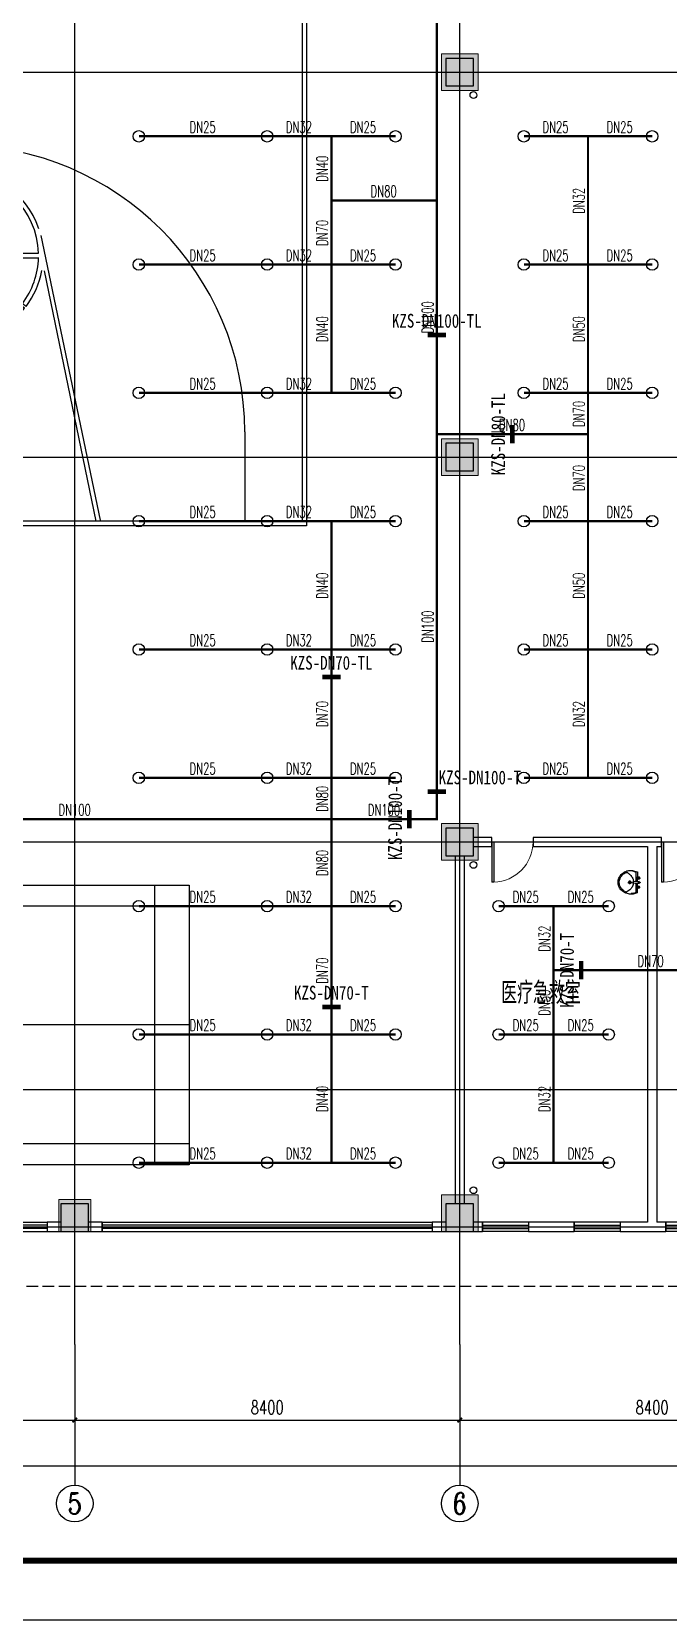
# Model space of a CAD drawing. Extents: x 817814 to 953178, y -139555 to 106956.
# Drawn here: x 890356 to 904244, y -139555 to -104890 of the extents above; entities that cross this region are included whole.
import ezdxf
from ezdxf.enums import TextEntityAlignment as Align

# ---------------------------------------------------------------- set-up
doc = ezdxf.new("R2010")
doc.units = 0
doc.header["$LTSCALE"] = 1000
doc.header["$MEASUREMENT"] = 0
doc.linetypes.add('__DASH', pattern=[0.35, 0.25, -0.1])
doc.linetypes.add('DOTE', pattern=[2.42, 2, -0.2, 0.02, -0.2])
doc.layers.add('15101', color=5, linetype='Continuous', lineweight=18)
for name, color, linetype in [('A-Roof-Drng', 8, 'Continuous'), ('AXIS', 3, 'Continuous'), ('AXIS_TEXT', 7, 'Continuous'), ('BTTK', 7, 'Continuous'), ('COLUMN', 2, 'Continuous'), ('DOTE', 8, 'Continuous'), ('P-SPRN-IDEN', 4, 'Continuous'), ('P-SPRN-NAZL', 3, 'Continuous'), ('P-SPRN-PIPE', 6, 'Continuous'), ('PUB_DIM', 3, 'Continuous'), ('PUB_HATCH', 8, 'Continuous'), ('PUB_TEXT', 7, 'Continuous'), ('PUB_TITLE', 4, 'Continuous'), ('WALL', 2, 'Continuous'), ('WINDOW', 4, 'Continuous'), ('体育场地', 136, 'Continuous'), ('体育设施', 7, 'Continuous'), ('家具', 8, 'Continuous'), ('抗震支吊架', 2, 'Continuous'), ('散水', 151, '__DASH'), ('面积线', 3, 'Continuous')]:
    doc.layers.add(name, color=color, linetype=linetype)
doc.layers.add('建筑底图', color=6, linetype='Continuous', plot=False)
doc.styles.add('_TCH_AXIS', font='COMPLEX', dxfattribs={"bigfont": 'GBCBIG'})
doc.styles.add('_TCH_DIM_T3', font='SIMPLEX', dxfattribs={"width": 0.705882, "bigfont": 'GBCBIG'})
doc.styles.add('_TWT_PIPEDN', font='simplex.shx', dxfattribs={"width": 0.8, "height": 3.5, "bigfont": 'gbcbig.shx'})
doc.styles.add('COMPLEX', font='COMPLEX')
doc.styles.add('HZ(TK)', font='geniso.shx', dxfattribs={"width": 0.9, "bigfont": 'hztxt.shx'})
doc.styles.add('kzcad', font='', dxfattribs={"width": 0.8})
doc.styles.get("Standard").update_dxf_attribs({"font": 'GBENOR', "bigfont": 'GBCBIG'})
doc.styles.get('kzcad').set_extended_font_data('SimSun')
doc.dimstyles.new('_TCH_ARCH&&100', dxfattribs={"dimtxt": 297.5, "dimasz": 100, "dimexe": 250, "dimexo": 300, "dimgap": 126.25, "dimtad": 1, "dimdec": 0, "dimzin": 0, "dimdsep": 46, "dimtxsty": '_TCH_DIM_T3', "dimblk": 'ARCHTICK', "dimcen": 0.09, "dimclrt": 7, "dimazin": 2, "dimtfac": 1, "dimtdec": 0, "dimtix": 1, "dimtmove": 2, "dimatfit": 3, "dimfxl": 100, "dimtolj": 1, "dimtzin": 0, "dimarcsym": 0})

# ---------------------------------------------------------------- blocks, each defined once
blk = doc.blocks.new('HSDZHSHYAEJ')
at = {"layer": 'DOTE', "color": 0, "linetype": 'DOTE', "ltscale": 3}
blk.add_line((9324584, 5282425), (9317920, 5282425), dxfattribs=at)
at = {"layer": '体育场地', "color": 0}
for p, q in [((9318746, 5289125), (9318746, 5275725)), ((9321336, 5289125), (9321336, 5275725)), ((9323926, 5289125), (9323926, 5275725)), ((9324386, 5288375), (9318286, 5288375)), ((9324386, 5284405), (9318286, 5284405)), ((9324386, 5280445), (9318286, 5280445)), ((9324386, 5276475), (9318286, 5276475))]:
    blk.add_line(p, q, dxfattribs=at)
blk.add_lwpolyline([(9318286, 5275725), (9318286, 5289125), (9324386, 5289125), (9324386, 5275725)], close=True, dxfattribs=at)
blk = doc.blocks.new('zhuzi')
at = {"layer": '15101'}
h = blk.add_hatch(color=256, dxfattribs=at)
h.dxf.hatch_style = 1
h.paths.add_polyline_path([(50957, 5262), (51657, 5262), (51657, 5962), (50957, 5962)])
h.paths.add_polyline_path([(42757, 5162), (43557, 5162), (43557, 5962), (42757, 5962)])
h.paths.add_polyline_path([(34407, 5262), (35107, 5262), (35107, 5962), (34407, 5962)])
h.paths.add_polyline_path([(26007, 5262), (26707, 5262), (26707, 5962), (26007, 5962)])
h.paths.add_polyline_path([(17857, 5162), (18657, 5162), (18657, 5962), (17857, 5962)])
h.paths.add_polyline_path([(59457, 2362), (60057, 2362), (60057, 2962), (59457, 2962)])
h.paths.add_polyline_path([(51057, 2362), (51657, 2362), (51657, 2962), (51057, 2962)])
h.paths.add_polyline_path([(17857, 2362), (18457, 2362), (18457, 2962), (17857, 2962)])
h.paths.add_polyline_path([(9457, 2362), (10057, 2362), (10057, 2962), (9457, 2962)])
h.paths.add_polyline_path([(59457, -2838), (60057, -2838), (60057, -2238), (59457, -2238)])
h.paths.add_polyline_path([(50957, -2888), (51657, -2888), (51657, -2188), (50957, -2188)])
h.paths.add_polyline_path([(42757, -2938), (43557, -2938), (43557, -2138), (42757, -2138)])
h.paths.add_polyline_path([(17857, -2938), (18657, -2938), (18657, -2138), (17857, -2138)])
h.paths.add_polyline_path([(9457, -2838), (10057, -2838), (10057, -2238), (9457, -2238)])
h.paths.add_polyline_path([(59457, -11238), (60057, -11238), (60057, -10638), (59457, -10638)])
h.paths.add_polyline_path([(50957, -11288), (51657, -11288), (51657, -10588), (50957, -10588)])
h.paths.add_polyline_path([(42757, -11338), (43557, -11338), (43557, -10538), (42757, -10538)])
h.paths.add_polyline_path([(17857, -11338), (18657, -11338), (18657, -10538), (17857, -10538)])
h.paths.add_polyline_path([(9457, -11238), (10057, -11238), (10057, -10638), (9457, -10638)])
h.paths.add_polyline_path([(5257, -11238), (5857, -11238), (5857, -10638), (5257, -10638)])
h.paths.add_polyline_path([(59457, -19638), (60057, -19638), (60057, -19038), (59457, -19038)])
h.paths.add_polyline_path([(50957, -19688), (51657, -19688), (51657, -18988), (50957, -18988)])
h.paths.add_polyline_path([(42757, -19738), (43557, -19738), (43557, -18938), (42757, -18938)])
h.paths.add_polyline_path([(17857, -19738), (18657, -19738), (18657, -18938), (17857, -18938)])
h.paths.add_polyline_path([(9457, -19638), (10057, -19638), (10057, -19038), (9457, -19038)])
h.paths.add_polyline_path([(5257, -19638), (5857, -19638), (5857, -19038), (5257, -19038)])
h.paths.add_polyline_path([(59457, -28038), (60057, -28038), (60057, -27438), (59457, -27438)])
h.paths.add_polyline_path([(50957, -28088), (51657, -28088), (51657, -27388), (50957, -27388)])
h.paths.add_polyline_path([(42757, -28138), (43557, -28138), (43557, -27338), (42757, -27338)])
h.paths.add_polyline_path([(17857, -28138), (18657, -28138), (18657, -27338), (17857, -27338)])
h.paths.add_polyline_path([(9457, -28038), (10057, -28038), (10057, -27438), (9457, -27438)])
h.paths.add_polyline_path([(5257, -28038), (5857, -28038), (5857, -27438), (5257, -27438)])
h.paths.add_polyline_path([(59457, -36438), (60057, -36438), (60057, -35838), (59457, -35838)])
h.paths.add_polyline_path([(50957, -36488), (51657, -36488), (51657, -35788), (50957, -35788)])
h.paths.add_polyline_path([(42757, -36538), (43557, -36538), (43557, -35738), (42757, -35738)])
h.paths.add_polyline_path([(17857, -36538), (18657, -36538), (18657, -35738), (17857, -35738)])
h.paths.add_polyline_path([(9457, -36438), (10057, -36438), (10057, -35838), (9457, -35838)])
h.paths.add_polyline_path([(5257, -36438), (5857, -36438), (5857, -35838), (5257, -35838)])
h.paths.add_polyline_path([(59457, -44838), (60057, -44838), (60057, -44238), (59457, -44238)])
h.paths.add_polyline_path([(50957, -44888), (51657, -44888), (51657, -44188), (50957, -44188)])
h.paths.add_polyline_path([(42757, -44938), (43557, -44938), (43557, -44138), (42757, -44138)])
h.paths.add_polyline_path([(17857, -44938), (18657, -44938), (18657, -44138), (17857, -44138)])
h.paths.add_polyline_path([(9457, -44838), (10057, -44838), (10057, -44238), (9457, -44238)])
h.paths.add_polyline_path([(59457, -50038), (60057, -50038), (60057, -49438), (59457, -49438)])
h.paths.add_polyline_path([(51057, -50038), (51657, -50038), (51657, -49438), (51057, -49438)])
h.paths.add_polyline_path([(17857, -50038), (18457, -50038), (18457, -49438), (17857, -49438)])
h.paths.add_polyline_path([(9457, -50038), (10057, -50038), (10057, -49438), (9457, -49438)])
h.paths.add_polyline_path([(50957, -53038), (51657, -53038), (51657, -52338), (50957, -52338)])
h.paths.add_polyline_path([(42757, -53038), (43557, -53038), (43557, -52238), (42757, -52238)])
h.paths.add_polyline_path([(34407, -53038), (35107, -53038), (35107, -52338), (34407, -52338)])
h.paths.add_polyline_path([(26007, -53038), (26707, -53038), (26707, -52338), (26007, -52338)])
h.paths.add_polyline_path([(17857, -53038), (18657, -53038), (18657, -52238), (17857, -52238)])
at = {"layer": '15101', "linetype": 'Continuous'}
for points in [[(42757, -28138), (43557, -28138), (43557, -27338), (42757, -27338)], [(42757, -36538), (43557, -36538), (43557, -35738), (42757, -35738)], [(42757, -44938), (43557, -44938), (43557, -44138), (42757, -44138)], [(34407, -53038), (35107, -53038), (35107, -52338), (34407, -52338)], [(42757, -53038), (43557, -53038), (43557, -52238), (42757, -52238)]]:
    blk.add_lwpolyline(points, close=True, dxfattribs=at)
blk = doc.blocks.new('A$Cd0cbd1ce')
at = {"layer": '体育设施', "color": 0, "linetype": 'DOTE'}
blk.add_line((7600, 0), (7600, 30000), dxfattribs=at)
at = {"layer": '体育设施', "color": 0}
for p, q in [((100, 29000), (15100, 29000)), ((100, 1000), (100, 29000)), ((1350, 27050), (1350, 29000)), ((5801, 22767), (4502, 28980)), ((5730, 23537), (4600, 29000)), ((9399, 22767), (10698, 28980)), ((9470, 23537), (10600, 29000)), ((13850, 27050), (13850, 29000)), ((15100, 29000), (15100, 1000)), ((7570, 25050), (7570, 24950)), ((7620, 25050), (7620, 24950)), ((6727, 24832), (6774, 24743)), ((6772, 24854), (6815, 24764)), ((8381, 24878), (8334, 24788)), ((8426, 24856), (8380, 24767)), ((6089, 24269), (6169, 24208)), ((6119, 24309), (6199, 24249)), ((9046, 24354), (8966, 24293)), ((9077, 24315), (8997, 24254)), ((9077, 24315), (8997, 24254)), ((5851, 23250), (9349, 23250)), ((5851, 23150), (9349, 23150)), ((9400, 15050), (5802, 15050)), ((9400, 14950), (5802, 14950)), ((5801, 7233), (4502, 1020)), ((9399, 7233), (10698, 1020)), ((5851, 6850), (9349, 6850)), ((5851, 6750), (9349, 6750)), ((5730, 6463), (4600, 1000)), ((9470, 6463), (10600, 1000)), ((6089, 5731), (6169, 5792)), ((6119, 5691), (6199, 5751)), ((9046, 5646), (8966, 5707)), ((9077, 5685), (8997, 5746)), ((6727, 5168), (6774, 5257)), ((6772, 5146), (6815, 5236)), ((8381, 5122), (8334, 5212)), ((8426, 5144), (8380, 5233)), ((7570, 4950), (7570, 5050)), ((7620, 4950), (7620, 5050)), ((1350, 2950), (1350, 1000)), ((13850, 2950), (13850, 1000)), ((15100, 1000), (100, 1000))]:
    blk.add_line(p, q, dxfattribs=at)
blk.add_lwpolyline([(15200, 29100), (15200, 900), (0, 900), (0, 29100)], close=True, dxfattribs=at)
for radius in [1900, 1800]:
    blk.add_circle((7600, 15000), radius, dxfattribs=at)
for centre, radius, start, end in [((7600, 27050), 6250, 180, 0), ((7600, 23200), 1850, 90.9183, 116.5905), ((7600, 23200), 1850, 65.0429, 89.3697), ((7600, 23200), 1850, 118.1392, 143.1811), ((7600, 23200), 1750, 118.1519, 143.172), ((7600, 23200), 1750, 90.9745, 116.6429), ((7600, 23200), 1750, 65.1845, 89.3424), ((7600, 23200), 1750, 38.6618, 63.5374), ((7600, 23200), 1850, 38.5966, 63.4942), ((7600, 23200), 1850, 144.7298, 169.7716), ((7600, 23200), 1850, 10.2284, 37.0478), ((7600, 23200), 1750, 144.8368, 178.4082), ((7600, 23200), 1750, 1.5918, 37.0247), ((7600, 23200), 1750, 181.5918, 358.4082), ((7599, 23198), 1849, 190.0502, 341.6686), ((7600, 2950), 6250, 0, 180), ((7599, 6802), 1849, 18.3314, 169.9498), ((7600, 6800), 1750, 1.5918, 178.4082), ((7600, 6800), 1750, 181.5918, 215.1632), ((7600, 6800), 1750, 322.9753, 358.4082), ((7600, 6800), 1850, 190.2284, 215.2702), ((7600, 6800), 1850, 322.9522, 349.7716), ((7600, 6800), 1850, 216.8189, 241.8608), ((7600, 6800), 1750, 216.828, 241.8481), ((7600, 6800), 1750, 296.4626, 321.3382), ((7600, 6800), 1850, 296.5058, 321.4034), ((7600, 6800), 1750, 243.3571, 269.0255), ((7600, 6800), 1750, 270.6576, 294.8155), ((7600, 6800), 1850, 243.4095, 269.0817), ((7600, 6800), 1850, 270.6303, 294.9571)]:
    blk.add_arc(centre, radius, start, end, dxfattribs=at)
blk = doc.blocks.new('_ArchTick')
at = {"color": 0, "linetype": 'ByBlock', "const_width": 0.4}
blk.add_lwpolyline([(-0.5, -0.5), (0.5, 0.5)], dxfattribs=at)
blk = doc.blocks.new('*D241')
at = {"layer": 'Defpoints', "color": 0, "transparency": 16777216}
for p in [(517921, 52467), (572721, 52467), (572721, 49822)]:
    blk.add_point(p, dxfattribs=at)
at = {"layer": 'PUB_DIM', "color": 0, "lineweight": -2, "transparency": 16777216}
for p, q in [((517921, 52167), (517921, 49572)), ((572721, 52167), (572721, 49572)), ((517921, 49822), (572721, 49822))]:
    blk.add_line(p, q, dxfattribs=at)
at = {"layer": 'PUB_DIM', "color": 0, "lineweight": -2, "transparency": 16777216, "xscale": 100, "yscale": 100, "zscale": 100, "rotation": 180}
blk.add_blockref('_ArchTick', (517921, 49822), dxfattribs=at)
at = {"layer": 'PUB_DIM', "color": 0, "lineweight": -2, "transparency": 16777216, "xscale": 100, "yscale": 100, "zscale": 100}
blk.add_blockref('_ArchTick', (572721, 49822), dxfattribs=at)
at = {"layer": 'PUB_DIM', "color": 7, "transparency": 16777216, "insert": (545321, 50097), "char_height": 297.5, "attachment_point": 5, "style": '_TCH_DIM_T3'}
blk.add_mtext('\\A1;54800', dxfattribs=at)
blk = doc.blocks.new('*D277')
at = {"layer": 'Defpoints', "color": 0, "transparency": 16777216}
for p in [(539021, 52467), (547421, 52467), (547421, 50822)]:
    blk.add_point(p, dxfattribs=at)
at = {"layer": 'PUB_DIM', "color": 0, "lineweight": -2, "transparency": 16777216}
for p, q in [((539021, 52167), (539021, 50572)), ((547421, 52167), (547421, 50572)), ((539021, 50822), (547421, 50822))]:
    blk.add_line(p, q, dxfattribs=at)
at = {"layer": 'PUB_DIM', "color": 0, "lineweight": -2, "transparency": 16777216, "xscale": 100, "yscale": 100, "zscale": 100, "rotation": 180}
blk.add_blockref('_ArchTick', (539021, 50822), dxfattribs=at)
at = {"layer": 'PUB_DIM', "color": 0, "lineweight": -2, "transparency": 16777216, "xscale": 100, "yscale": 100, "zscale": 100}
blk.add_blockref('_ArchTick', (547421, 50822), dxfattribs=at)
at = {"layer": 'PUB_DIM', "color": 7, "transparency": 16777216, "insert": (543221, 51097), "char_height": 297.5, "attachment_point": 5, "style": '_TCH_DIM_T3'}
blk.add_mtext('\\A1;8400', dxfattribs=at)
blk = doc.blocks.new('*D278')
at = {"layer": 'Defpoints', "color": 0, "transparency": 16777216}
for p in [(547421, 52467), (555821, 52467), (555821, 50822)]:
    blk.add_point(p, dxfattribs=at)
at = {"layer": 'PUB_DIM', "color": 0, "lineweight": -2, "transparency": 16777216}
for p, q in [((547421, 52167), (547421, 50572)), ((555821, 52167), (555821, 50572)), ((547421, 50822), (555821, 50822))]:
    blk.add_line(p, q, dxfattribs=at)
at = {"layer": 'PUB_DIM', "color": 0, "lineweight": -2, "transparency": 16777216, "xscale": 100, "yscale": 100, "zscale": 100, "rotation": 180}
blk.add_blockref('_ArchTick', (547421, 50822), dxfattribs=at)
at = {"layer": 'PUB_DIM', "color": 0, "lineweight": -2, "transparency": 16777216, "xscale": 100, "yscale": 100, "zscale": 100}
blk.add_blockref('_ArchTick', (555821, 50822), dxfattribs=at)
at = {"layer": 'PUB_DIM', "color": 7, "transparency": 16777216, "insert": (551621, 51097), "char_height": 297.5, "attachment_point": 5, "style": '_TCH_DIM_T3'}
blk.add_mtext('\\A1;8400', dxfattribs=at)
blk = doc.blocks.new('*D279')
at = {"layer": 'Defpoints', "color": 0, "transparency": 16777216}
for p in [(555821, 52467), (564221, 52467), (564221, 50822)]:
    blk.add_point(p, dxfattribs=at)
at = {"layer": 'PUB_DIM', "color": 0, "lineweight": -2, "transparency": 16777216}
for p, q in [((555821, 52167), (555821, 50572)), ((564221, 52167), (564221, 50572)), ((555821, 50822), (564221, 50822))]:
    blk.add_line(p, q, dxfattribs=at)
at = {"layer": 'PUB_DIM', "color": 0, "lineweight": -2, "transparency": 16777216, "xscale": 100, "yscale": 100, "zscale": 100, "rotation": 180}
blk.add_blockref('_ArchTick', (555821, 50822), dxfattribs=at)
at = {"layer": 'PUB_DIM', "color": 0, "lineweight": -2, "transparency": 16777216, "xscale": 100, "yscale": 100, "zscale": 100}
blk.add_blockref('_ArchTick', (564221, 50822), dxfattribs=at)
at = {"layer": 'PUB_DIM', "color": 7, "transparency": 16777216, "insert": (560021, 51097), "char_height": 297.5, "attachment_point": 5, "style": '_TCH_DIM_T3'}
blk.add_mtext('\\A1;8400', dxfattribs=at)
blk = doc.blocks.new('$TCHSYS$WIN2D')
for p, q in [((-0.5, 0.5), (0.5, 0.5)), ((-0.5, 0.5), (-0.5, -0.5)), ((0.5, 0.5), (0.5, -0.5)), ((0.5, 0.1667), (-0.5, 0.1667)), ((0.5, -0.1667), (-0.5, -0.1667)), ((-0.5, -0.5), (0.5, -0.5))]:
    blk.add_line(p, q)
blk = doc.blocks.new('_FZH')
blk.add_lwpolyline([(-0.5, -0.5), (0.5, -0.5), (0.5, 0.5), (-0.5, 0.5)], close=True)
at = {"layer": 'PUB_HATCH'}
blk.add_solid([(-0.5, -0.5), (0.5, -0.5), (-0.5, 0.5), (0.5, 0.5)], dxfattribs=at)
blk = doc.blocks.new('$DorLib2D$00000001')
for p, q in [((0.45, 0.975), (0.5, 0.975)), ((0.45, 0), (0.45, 0.975)), ((0.5, 0), (0.5, 0.975)), ((0.5, 0), (0.45, 0))]:
    blk.add_line(p, q)
at = {"lineweight": 13}
blk.add_arc((0.475, 0), 0.975, 91.4693, 180, dxfattribs=at)
blk = doc.blocks.new('_AXISO')
blk.add_circle((0, 0), 0.5)
at = {"layer": 'AXIS_TEXT', "style": 'COMPLEX', "width": 1.041667}
blk.add_attdef('A', text='', height=0.56, dxfattribs=at).set_placement((-0.25, -0.28), (0.25, -0.28), align=Align.FIT)
blk = doc.blocks.new('$lvtry$00000192')
for p, q in [((-108, -66, 0), (-109, 3, 0)), ((111, -66, 0), (110, 4, 0)), ((-256, -140, 0), (-264, -185, 0)), ((-264, -185, 0), (-264, -190, 0)), ((-256, -140, 0), (-246, -114, 0)), ((-236, -86, 0), (-246, -114, 0)), ((-234, -86, 0), (-26, -86, 0)), ((-143, -32, 0), (-74, -31, 0)), ((-42, -220, 0), (44, -219, 0)), ((-29, -62, 0), (-28, -68, 0)), ((-28, -68, 0), (-17, -160, 0)), ((-23, -21, 0), (-17, -160, 0)), ((-22, -40, 0), (1, -40, 0)), ((-17, -151, 0), (-1, -151, 0)), ((-17, -160, 0), (-1, -160, 0)), ((16, -151, 0), (-1, -151, 0)), ((15, -161, 0), (-1, -160, 0)), ((1, -263, 0), (0, -177, 0)), ((23, -40, 0), (1, -40, 0)), ((25, -22, 0), (15, -161, 0)), ((30, -62, 0), (15, -161, 0)), ((26, -86, 0), (244, -86, 0)), ((76, -31, 0), (145, -31, 0)), ((244, -86, 0), (272, -164, 0)), ((244, -86, 0), (264, -140, 0))]:
    blk.add_line(p, q)
at = {"elevation": 0}
blk.add_lwpolyline([(-29, -62), (-249, -62), (-276, -148, 0.044851), (-281, -206, 0.06689), (-276, -244, 0.023023), (-257, -305, 0.044853), (-243, -334, 0.043799), (-214, -374, 0.044001), (-179, -408, 0.042834), (-139, -435, 0.043018), (-94, -456, 0.042273), (-46, -468, 0.042347), (3, -472, 0.04234), (52, -468, 0.042268), (100, -456, 0.043003), (145, -436, 0.042821), (186, -409, 0.043985), (221, -375, 0.043782), (250, -335, 0.044843), (274, -286, 0.059205), (284, -246, 0.030672), (287, -189, 0.04375), (284, -150), (284, -150), (284, -148), (256, -62), (30, -62), (30, -59), (25, -22), (1, -21), (-23, -21), (-29, -58)], format="xyb", close=True, dxfattribs=at)
for centre, radius in [((-108, -32, 0), 23.8), ((-108, -32, 0), 14.2), ((1, -220, 0), 28.5), ((1, -220, 0), 19), ((110, -31, 0), 23.8), ((110, -31, 0), 14.2)]:
    blk.add_circle(centre, radius)
for centre, radius, start, end in [((-208, -295, 0), 22, 149.5466, 185.8883), ((-197, -294, 0), 33.4, 185.8883, 200.4186), ((-121, -266, 0), 114, 200.4186, 208.9861), ((7, -422, 0), 271, 137.4608, 149.5466), ((-48, -226, 0), 198, 208.9861, 220.7228), ((186, -586, 0), 514, 131.4907, 137.4608), ((-23, -350, 0), 199, 122.0285, 131.4907), ((-5, -378, 0), 232, 111.757, 122.0285), ((8, -413, 0), 269, 102.1867, 111.757), ((-38, -199, 0), 51, 92.3066, 102.1867), ((-31, -377, 0), 229, 87.3151, 92.3066), ((0, -10, 0), 6.83, 79.8328, 278.7823), ((2, -10, 0), 6.83, 259.8328, 98.7823), ((42, -362, 0), 216, 92.3066, 95.9177), ((35, -183, 0), 37.4, 84.4115, 92.3066), ((19, -341, 0), 196, 72.8891, 84.4115), ((-5, -420, 0), 279, 63.1741, 72.8891), ((42, -328, 0), 175, 53.2408, 63.1741), ((-199, -650, 0), 577, 47.667, 53.2408), ((6, -425, 0), 273, 33.1938, 47.667), ((31, -208, 0), 228, 318.9572, 329.6928), ((131, -266, 0), 112, 329.6928, 339.2553), ((211, -291, 0), 27.9, 352.9103, 33.1938), ((189, -288, 0), 49.9, 339.2553, 352.9103), ((9, -177, 0), 272, 220.7228, 230.792), ((2, -185, 0), 262, 230.792, 240.6116), ((2, -186, 0), 261, 240.6116, 250.459), ((4, -179, 0), 268, 250.459, 260.1468), ((4, -180, 0), 267, 260.1468, 269.8461), ((4, -180, 0), 267, 269.8461, 279.544), ((4, -179, 0), 268, 279.544, 289.2308), ((6, -186, 0), 261, 289.2308, 299.0751), ((5, -185, 0), 262, 299.0751, 308.8916), ((6, -186, 0), 261, 308.8916, 318.9572)]:
    blk.add_arc(centre, radius, start, end)
for p in [(1, -40, 0), (1, -220, 0)]:
    blk.add_point(p)
blk = doc.blocks.new('vhtemplate_2019年新竖式图框_A1')
at = {"layer": 'PUB_TITLE', "color": 7}
blk.add_lwpolyline([(0, 594), (841, 594), (841, 0), (0, 0)], close=True, dxfattribs=at)
at = {"layer": 'PUB_TITLE', "const_width": 1}
blk.add_lwpolyline([(25, 10), (831, 10), (831, 584), (25, 584)], close=True, dxfattribs=at)
at = {"layer": 'BTTK', "color": 4, "style": 'HZ(TK)', "width": 0.9}
for tag, p in [('合作单位_001', (795.83, 509.44)), ('建设单位_001', (795.85, 207.44)), ('工程名称_001', (795.62, 174.44)), ('子项名称_001', (805.71, 157.94)), ('图纸名称_001', (795.45, 138.94))]:
    blk.add_attdef(tag, p, '', height=3.5, dxfattribs=at)
for tag, p in [('注册证书号', (808.5, 279)), ('注册印章号', (808.5, 271)), ('设计号', (806, 193)), ('图别', (789.75, 34)), ('图号', (822.25, 34)), ('版本号', (789.75, 26)), ('日期', (822.25, 26))]:
    blk.add_attdef(tag, text='', height=3.5, dxfattribs=at).set_placement(p, align=Align.MIDDLE)
blk = doc.blocks.new('$TwtSys$00000125')
blk.add_circle((0, 0, 0), 1)
blk = doc.blocks.new('xdzcdxcvf')
at = {"layer": 'A-Roof-Drng'}
for centre in [(556121.4, 79737.6), (556121.4, 62937.6), (556121.4, 55837.7)]:
    blk.add_circle(centre, 75, dxfattribs=at)
at = {"layer": 'AXIS'}
for p, q in [((547421.4, 52467.1), (547421.4, 49400.8)), ((555821.4, 52467.1), (555821.4, 49400.8))]:
    blk.add_line(p, q, dxfattribs=at)
at = {"layer": 'DOTE'}
for p, q in [((547421.4, 52467.1), (547421.4, 117010.8)), ((555821.4, 52467.1), (555821.4, 117010.8)), ((512626.4, 80237.7), (579032.5, 80237.7)), ((512626.4, 71837.7), (579032.5, 71837.7)), ((512626.4, 63437.7), (579032.5, 63437.7)), ((512626.4, 58037.7), (579032.5, 58037.7)), ((512626.4, 55037.7), (579032.5, 55037.7))]:
    blk.add_line(p, q, dxfattribs=at)
at = {"layer": 'WALL'}
for p, q in [((556521.5, 63537.7), (556121.4, 63537.7)), ((556521.5, 63337.7), (556521.5, 63537.7)), ((560021.4, 63537.7), (557421.5, 63537.7)), ((557421.5, 63537.7), (557421.5, 63337.7)), ((560221.4, 63537.7), (560021.4, 63537.7)), ((560221.4, 63337.7), (560221.4, 63537.7)), ((555721.4, 63137.7), (555721.4, 55537.7)), ((555921.4, 63137.7), (555921.4, 55537.7)), ((556121.4, 63337.7), (556521.5, 63337.7)), ((557421.5, 63337.7), (559921.4, 63337.7)), ((559921.4, 63337.7), (559921.4, 55137.7)), ((560121.4, 63337.7), (560121.4, 55137.7)), ((560121.4, 63337.7), (560221.4, 63337.7)), ((547121.4, 55137.7), (546821.5, 55137.7)), ((546821.5, 55137.7), (546821.5, 54937.7)), ((548021.5, 55137.7), (547721.4, 55137.7)), ((548021.5, 54937.7), (548021.5, 55137.7)), ((555521.4, 55137.7), (555221.5, 55137.7)), ((555221.5, 55137.7), (555221.5, 54937.7)), ((556321.4, 55137.7), (556121.4, 55137.7)), ((556321.4, 54937.7), (556321.4, 55137.7)), ((558321.4, 55137.7), (557321.4, 55137.7)), ((557321.4, 55137.7), (557321.4, 54937.7)), ((558321.4, 54937.7), (558321.4, 55137.7)), ((559921.4, 55137.7), (559321.4, 55137.7)), ((559321.4, 55137.7), (559321.4, 54937.7)), ((560321.4, 55137.7), (560121.4, 55137.7)), ((560321.4, 54937.7), (560321.4, 55137.7)), ((546821.5, 54937.7), (547121.4, 54937.7)), ((547721.4, 54937.7), (548021.5, 54937.7)), ((555221.5, 54937.7), (555521.4, 54937.7)), ((556121.4, 54937.7), (556321.4, 54937.7)), ((557321.4, 54937.7), (558321.4, 54937.7)), ((559321.4, 54937.7), (560021.4, 54937.7)), ((560021.4, 54937.7), (560321.4, 54937.7))]:
    blk.add_line(p, q, dxfattribs=at)
at = {"layer": '散水'}
blk.add_lwpolyline([(573921.4, 57937.6), (573921.4, 56737.6), (565521.4, 56737.6), (565521.4, 53737.6), (529321.4, 53737.6), (529321.4, 56737.6), (520921.4, 56737.6), (520921.4, 70337.6), (516721.4, 70337.6), (516721.4, 77087.7)], dxfattribs=at)
blk.add_blockref('zhuzi', (512664.2, 107975.3))
at = {"layer": 'AXIS'}
ref = blk.add_blockref('_AXISO', (547421.4, 49000.8), dxfattribs=dict(at, xscale=800, yscale=800, zscale=800))
ref.add_attrib('A', '5', dxfattribs={"layer": 'AXIS_TEXT', "height": 465.9, "style": '_TCH_AXIS'}).set_placement((547266.1, 48767.8), (547576.7, 48767.8), align=Align.FIT)
ref = blk.add_blockref('_AXISO', (555821.4, 49000.8), dxfattribs=dict(at, xscale=800, yscale=800, zscale=800))
ref.add_attrib('A', '6', dxfattribs={"layer": 'AXIS_TEXT', "height": 465.9, "style": '_TCH_AXIS'}).set_placement((555666.1, 48767.8), (555976.7, 48767.8), align=Align.FIT)
at = {"layer": 'COLUMN', "xscale": 600, "yscale": 600, "zscale": 600}
for p in [(555821.4, 80237.7), (555821.4, 71837.7), (555821.4, 63437.7), (547421.4, 55237.7), (555821.4, 55237.7)]:
    blk.add_blockref('_FZH', p, dxfattribs=at)
at = {"layer": 'WINDOW', "xscale": 900, "yscale": 900, "zscale": 900, "rotation": 180}
for p in [(556971.5, 63437.7), (560671.4, 63437.7)]:
    blk.add_blockref('$DorLib2D$00000001', p, dxfattribs=at)
at = {"layer": 'WINDOW', "yscale": 200}
for p, xscale, zscale in [((543221.5, 55037.7), 7200, 7200), ((551621.5, 55037.7), 7200, 7200), ((556821.4, 55037.7), -1000, -1000), ((558821.4, 55037.7), -1000, -1000), ((560821.4, 55037.7), -1000, -1000)]:
    blk.add_blockref('$TCHSYS$WIN2D', p, dxfattribs=dict(at, xscale=xscale, zscale=zscale))
at = {"layer": '体育设施', "color": 8}
blk.add_blockref('A$Cd0cbd1ce', (537281.4, 69437.7), dxfattribs=at)
at = {"layer": '家具', "xscale": -0.9107142857142919, "yscale": 1.023255813953497, "rotation": 269.1944214061739}
blk.add_blockref('$lvtry$00000192', (559760.7, 62550.2, 0), dxfattribs=at)
at = {"layer": '面积线', "color": 8, "rotation": 270}
blk.add_blockref('HSDZHSHYAEJ', (-4739204, 9380779.1), dxfattribs=at)
at = {"layer": 'PUB_TEXT'}
blk.add_text('医疗急救室', height=482.27, dxfattribs=at).set_placement((556728, 59902.7))
at = {"layer": 'PUB_DIM'}
for p1, p2, distance, picture, middle in [((517921.4, 52467.1), (572721.4, 52467.1), -2644.7, '*D241', (545321.4, 50097.4)), ((539021.4, 52467.1), (547421.4, 52467.1), -1644.7, '*D277', (543221.4, 51097.4)), ((547421.4, 52467.1), (555821.4, 52467.1), -1644.7, '*D278', (551621.4, 51097.4)), ((555821.4, 52467.1), (564221.4, 52467.1), -1644.7, '*D279', (560021.4, 51097.4))]:
    dim = blk.add_aligned_dim(p1=p1, p2=p2, distance=distance, dimstyle='_TCH_ARCH&&100', dxfattribs=at)
    dim.commit()
    dim.dimension.update_dxf_attribs({"geometry": picture, "text_midpoint": middle})

msp = doc.modelspace()

# ---------------------------------------------------------------- hatches: boundary and pattern name
at = {"layer": 'P-SPRN-PIPE'}
for points in [[(899193.4, -122070.5), (899218.4, -122070.5), (899218.4, -122095.5)], [(899193.4, -122070.5), (899193.4, -122095.5), (899218.4, -122095.5)]]:
    msp.add_hatch(color=2, dxfattribs=at).paths.add_polyline_path(points)

# ---------------------------------------------------------------- linework, layer by layer
at = {"layer": 'P-SPRN-PIPE', "color": 2, "const_width": 50}
for points in [[(899193.4, -108570.5), (899193.4, -100170.5)], [(899193.4, -113670.5), (899193.4, -108570.5)], [(899193.4, -122070.5), (899193.4, -113670.5)], [(885693.4, -122070.5), (896893.4, -122070.5)], [(896893.4, -122070.5), (899193.4, -122070.5)]]:
    msp.add_lwpolyline(points, dxfattribs=at)
at = {"layer": 'P-SPRN-PIPE', "const_width": 50}
for points in [[(895493.4, -107170.5), (892693.4, -107170.5)], [(896893.4, -107170.5), (895493.4, -107170.5)], [(898293.4, -107170.5), (896893.4, -107170.5)], [(896893.4, -107170.5), (896893.4, -108570.5)], [(901093.4, -107170.5), (902493.4, -107170.5)], [(902493.4, -107170.5), (903893.4, -107170.5)], [(902493.4, -109970.5), (902493.4, -107170.5)], [(896893.4, -108570.5), (899193.4, -108570.5)], [(896893.4, -108570.5), (896893.4, -109970.5)], [(895493.4, -109970.5), (892693.4, -109970.5)], [(896893.4, -109970.5), (895493.4, -109970.5)], [(898293.4, -109970.5), (896893.4, -109970.5)], [(896893.4, -109970.5), (896893.4, -112770.5)], [(901093.4, -109970.5), (902493.4, -109970.5)], [(902493.4, -109970.5), (903893.4, -109970.5)], [(902493.4, -112770.5), (902493.4, -109970.5)], [(895493.4, -112770.5), (892693.4, -112770.5)], [(896893.4, -112770.5), (895493.4, -112770.5)], [(898293.4, -112770.5), (896893.4, -112770.5)], [(901093.4, -112770.5), (902493.4, -112770.5)], [(902493.4, -112770.5), (903893.4, -112770.5)], [(902493.4, -113670.5), (902493.4, -112770.5)], [(899193.4, -113670.5), (902493.4, -113670.5)], [(902493.4, -115570.5), (902493.4, -113670.5)], [(892693.4, -115570.5), (895493.4, -115570.5)], [(895493.4, -115570.5), (896893.4, -115570.5)], [(896893.4, -115570.5), (898293.4, -115570.5)], [(896893.4, -115570.5), (896893.4, -118370.5)], [(901093.4, -115570.5), (902493.4, -115570.5)], [(902493.4, -115570.5), (903893.4, -115570.5)], [(902493.4, -118370.5), (902493.4, -115570.5)], [(892693.4, -118370.5), (895493.4, -118370.5)], [(895493.4, -118370.5), (896893.4, -118370.5)], [(896893.4, -118370.5), (898293.4, -118370.5)], [(896893.4, -118370.5), (896893.4, -121170.5)], [(901093.4, -118370.5), (902493.4, -118370.5)], [(902493.4, -121170.5), (902493.4, -118370.5)], [(902493.4, -118370.5), (903893.4, -118370.5)], [(892693.4, -121170.5), (895493.4, -121170.5)], [(895493.4, -121170.5), (896893.4, -121170.5)], [(896893.4, -121170.5), (898293.4, -121170.5)], [(896893.4, -121170.5), (896893.4, -122070.5)], [(901093.4, -121170.5), (902493.4, -121170.5)], [(902493.4, -121170.5), (903893.4, -121170.5)], [(896893.4, -122070.5), (896893.4, -123970.5)], [(895493.4, -123970.5), (892693.4, -123970.5)], [(896893.4, -123970.5), (895493.4, -123970.5)], [(898293.4, -123970.5), (896893.4, -123970.5)], [(896893.4, -123970.5), (896893.4, -126770.5)], [(900543.4, -123970.5), (901743.4, -123970.5)], [(901743.4, -123970.5), (902943.4, -123970.5)], [(901743.4, -125370.5), (901743.4, -123970.5)], [(901743.4, -126770.5), (901743.4, -125370.5)], [(905993.4, -125370.5), (901743.4, -125370.5)], [(895493.4, -126770.5), (892693.4, -126770.5)], [(896893.4, -126770.5), (895493.4, -126770.5)], [(898293.4, -126770.5), (896893.4, -126770.5)], [(896893.4, -126770.5), (896893.4, -129570.5)], [(900543.4, -126770.5), (901743.4, -126770.5)], [(901743.4, -129570.5), (901743.4, -126770.5)], [(901743.4, -126770.5), (902943.4, -126770.5)], [(895493.4, -129570.5), (892693.4, -129570.5)], [(896893.4, -129570.5), (895493.4, -129570.5)], [(898293.4, -129570.5), (896893.4, -129570.5)], [(900543.4, -129570.5), (901743.4, -129570.5)], [(901743.4, -129570.5), (902943.4, -129570.5)]]:
    msp.add_lwpolyline(points, dxfattribs=at)
at = {"layer": '抗震支吊架', "color": 4, "const_width": 100}
for points in [[(898993.4, -111508), (899393.4, -111508)], [(900843.4, -113870.5), (900843.4, -113470.5)], [(896693.4, -118970.5), (897093.4, -118970.5)], [(898993.4, -121470.5), (899393.4, -121470.5)], [(898593.4, -122270.5), (898593.4, -121870.5)], [(902343.4, -125570.5), (902343.4, -125170.5)], [(896693.4, -126170.5), (897093.4, -126170.5)]]:
    msp.add_lwpolyline(points, dxfattribs=at)

# ---------------------------------------------------------------- block references
at = {"xscale": 130, "yscale": 130, "zscale": 130}
msp.add_blockref('vhtemplate_2019年新竖式图框_A1', (843848.3, -139555.2), dxfattribs=at)
at = {"layer": 'P-SPRN-NAZL', "xscale": 125, "yscale": 125, "zscale": 125}
for p in [(892693.4, -107170.5), (895493.4, -107170.5), (898293.4, -107170.5), (901093.4, -107170.5), (903893.4, -107170.5), (892693.4, -109970.5), (895493.4, -109970.5), (898293.4, -109970.5), (901093.4, -109970.5), (903893.4, -109970.5), (892693.4, -112770.5), (895493.4, -112770.5), (898293.4, -112770.5), (901093.4, -112770.5), (903893.4, -112770.5), (892693.4, -115570.5), (895493.4, -115570.5), (898293.4, -115570.5), (901093.4, -115570.5), (903893.4, -115570.5), (892693.4, -118370.5), (895493.4, -118370.5), (898293.4, -118370.5), (901093.4, -118370.5), (903893.4, -118370.5), (892693.4, -121170.5), (895493.4, -121170.5), (898293.4, -121170.5), (901093.4, -121170.5), (903893.4, -121170.5), (892693.4, -123970.5), (895493.4, -123970.5), (898293.4, -123970.5), (900543.4, -123970.5), (902943.4, -123970.5), (892693.4, -126770.5), (895493.4, -126770.5), (898293.4, -126770.5), (900543.4, -126770.5), (902943.4, -126770.5), (892693.4, -129570.5), (895493.4, -129570.5), (898293.4, -129570.5), (900543.4, -129570.5), (902943.4, -129570.5)]:
    msp.add_blockref('$TwtSys$00000125', p, dxfattribs=at)
at = {"layer": '建筑底图'}
msp.add_blockref('xdzcdxcvf', (343872, -186008.2), dxfattribs=at)

# ---------------------------------------------------------------- texts
at = {"layer": 'P-SPRN-IDEN', "color": 251, "style": '_TWT_PIPEDN', "width": 0.64}
for s, rotation, p in [('DN25', 0.00001, (893800.1, -107095.5)), ('DN32', 0.00001, (895900.1, -107095.5)), ('DN25', 0.00001, (897300.1, -107095.5)), ('DN40', 90, (896818.4, -108163.9)), ('DN32', 90, (902418.4, -108863.9)), ('DN25', 0.00001, (893800.1, -109895.5)), ('DN32', 0.00001, (895900.1, -109895.5)), ('DN25', 0.00001, (897300.1, -109895.5)), ('DN40', 90, (896818.4, -111663.9)), ('DN50', 90, (902418.4, -111663.9)), ('DN25', 0.00001, (893800.1, -112695.5)), ('DN32', 0.00001, (895900.1, -112695.5)), ('DN25', 0.00001, (897300.1, -112695.5)), ('DN40', 90, (896818.4, -117263.9)), ('DN50', 90, (902418.4, -117263.9)), ('DN32', 90, (902418.4, -120063.9)), ('DN25', 0.00001, (893800.1, -123895.5)), ('DN32', 0.00001, (895900.1, -123895.5)), ('DN25', 0.00001, (897300.1, -123895.5)), ('DN32', 90, (901668.4, -124963.9)), ('DN50', 90, (901668.4, -126363.9)), ('DN25', 0.00001, (893800.1, -126695.5)), ('DN32', 0.00001, (895900.1, -126695.5)), ('DN25', 0.00001, (897300.1, -126695.5)), ('DN40', 90, (896818.4, -128463.9)), ('DN32', 90, (901668.4, -128463.9)), ('DN25', 0.00001, (893800.1, -129495.5)), ('DN32', 0.00001, (895900.1, -129495.5)), ('DN25', 0.00001, (897300.1, -129495.5))]:
    msp.add_text(s, height=250, rotation=rotation, dxfattribs=at).set_placement(p)
for s, p in [('DN25', (901500.1, -107095.5)), ('DN25', (902900.1, -107095.5)), ('DN25', (901500.1, -109895.5)), ('DN25', (902900.1, -109895.5)), ('DN25', (901500.1, -112695.5)), ('DN25', (902900.1, -112695.5)), ('DN25', (893800.1, -115495.5)), ('DN32', (895900.1, -115495.5)), ('DN25', (897300.1, -115495.5)), ('DN25', (901500.1, -115495.5)), ('DN25', (902900.1, -115495.5)), ('DN25', (893800.1, -118295.5)), ('DN32', (895900.1, -118295.5)), ('DN25', (897300.1, -118295.5)), ('DN25', (901500.1, -118295.5)), ('DN25', (902900.1, -118295.5)), ('DN25', (893800.1, -121095.5)), ('DN32', (895900.1, -121095.5)), ('DN25', (897300.1, -121095.5)), ('DN25', (901500.1, -121095.5)), ('DN25', (902900.1, -121095.5)), ('DN25', (900850.1, -123895.5)), ('DN25', (902050.1, -123895.5)), ('DN25', (900850.1, -126695.5)), ('DN25', (902050.1, -126695.5)), ('DN25', (900850.1, -129495.5)), ('DN25', (902050.1, -129495.5))]:
    msp.add_text(s, height=250, dxfattribs=at).set_placement(p)
at = {"layer": 'P-SPRN-IDEN', "style": '_TWT_PIPEDN', "width": 0.64}
for s, p in [('DN80', (897750.1, -108495.5)), ('DN80', (900550.1, -113595.5)), ('DN100', (890939.1, -121995.5)), ('DN100', (897689.1, -121995.5)), ('DN70', (903575.1, -125295.5))]:
    msp.add_text(s, height=250, dxfattribs=at).set_placement(p)
for s, p in [('DN70', (896818.4, -109563.9)), ('DN100', (899118.4, -111474.8)), ('DN70', (902418.4, -113513.9)), ('DN70', (902418.4, -114913.9)), ('DN100', (899118.4, -118224.8)), ('DN70', (896818.4, -120063.9)), ('DN80', (896818.4, -121913.9)), ('DN80', (896818.4, -123313.9)), ('DN70', (896818.4, -125663.9))]:
    msp.add_text(s, height=250, rotation=90, dxfattribs=at).set_placement(p)
at = {"layer": '抗震支吊架', "color": 4, "style": 'kzcad', "width": 0.8}
for s, rotation, p in [('KZS-DN100-TL', 359.88539, (899193.4, -111348)), ('KZS-DN80-TL', 89.88539, (900683.4, -113670.5)), ('KZS-DN70-TL', 359.88539, (896893.4, -118810.5)), ('KZS-DN100-T', 89.88539, (898433.4, -122070.5)), ('KZS-DN100-T', 359.88539, (900131.3, -121312.4)), ('KZS-DN70-T', 89.88539, (902183.4, -125370.5)), ('KZS-DN70-T', 359.88539, (896893.4, -126010.5))]:
    msp.add_text(s, height=300, rotation=rotation, dxfattribs=at).set_placement(p, align=Align.CENTER)

doc.saveas('drawing.dxf')
